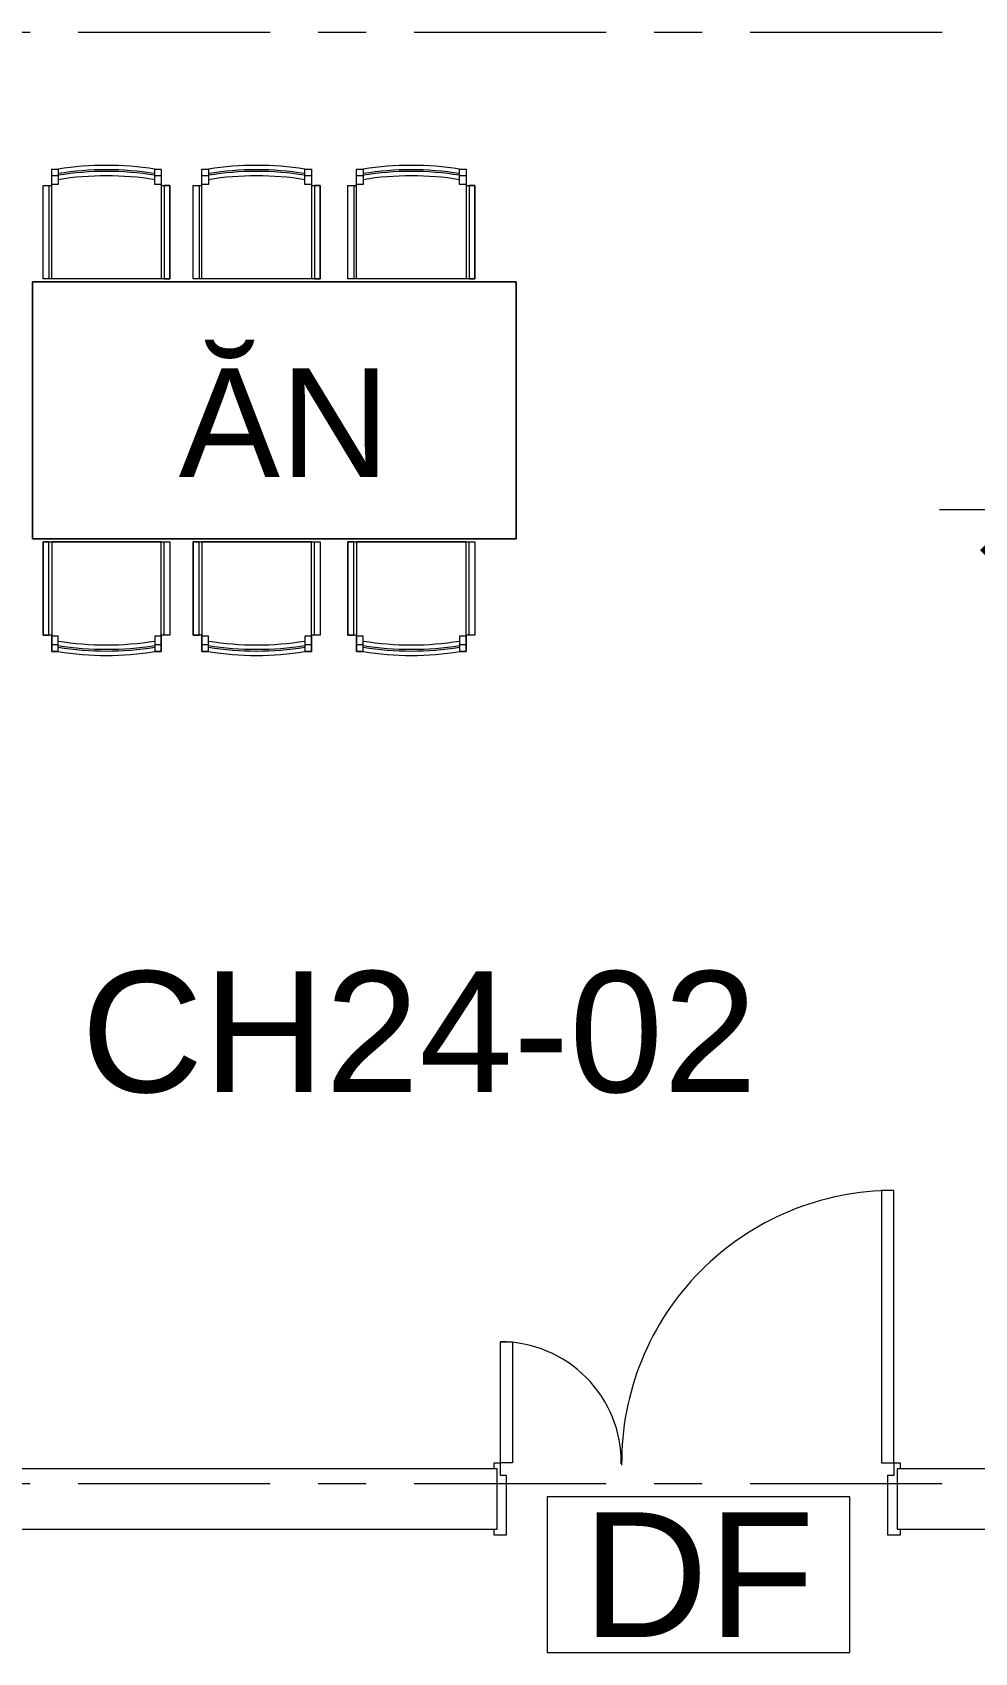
# Model space of a CAD drawing. Header units: millimetres. Extents: x -20144 to 126922, y -42414 to 48263.
# Drawn here: x 20100 to 23217, y 32392 to 37750 of the extents above; entities that cross this region are included whole.
import ezdxf
from ezdxf.enums import TextEntityAlignment as Align

# ---------------------------------------------------------------- set-up
doc = ezdxf.new("R2010")
doc.units = ezdxf.units.MM
doc.linetypes.add('Grid Line', pattern=[22.225, 12.7, -3.175, 3.175, -3.175])
for name, color, linetype, lineweight in [('CHU', 181, 'Continuous', 5), ('CUA', 31, 'Continuous', 9), ('DIM', 1, 'Continuous', 5), ('NET-CAT', 3, 'Continuous', 15), ('THIET BI', 44, 'Continuous', 5), ('TRUC', 225, 'Continuous', 5), ('Y-GHI CHU PCCC$0$Z-CT1-GHI CHU TT$0$KI-HIEU', 6, 'Continuous', 13)]:
    doc.layers.add(name, color=color, linetype=linetype, lineweight=lineweight)
doc.styles.add('Arial_2', font='arial.ttf', dxfattribs={"height": 360})
doc.styles.add('Arial_3', font='arial.ttf', dxfattribs={"height": 400})
doc.styles.add('TA1', font='arial.ttf')
doc.styles.add('Y-GHI CHU PCCC$0$Arial', font='arial.ttf')
doc.dimstyles.new('D_200_KTx2', dxfattribs={"dimtxt": 400, "dimasz": 300, "dimexe": 300, "dimexo": 300, "dimgap": 160, "dimtad": 1, "dimdec": 0, "dimzin": 9, "dimtxsty": 'TA1', "dimblk": 'ARCHTICK', "dimcen": 1, "dimdle": 300, "dimclrd": 256, "dimclre": 256, "dimclrt": 7, "dimadec": 0, "dimazin": 0, "dimtfac": 1, "dimtdec": 0, "dimtix": 1, "dimtmove": 1, "dimatfit": 3, "dimldrblk": 'ARCHTICK', "dimfxl": 0, "dimtolj": 1, "dimtzin": 0, "dimlwd": -1, "dimlwe": -1, "dimarcsym": 0})

# ---------------------------------------------------------------- blocks, each defined once
blk = doc.blocks.new('CUA VAO CAN HO_0001 - Type 1-1424866-MẶT BẰNG TẦNG 24')
at = {"layer": 'CUA', "lineweight": 5}
for p, q in [((-570, 97.7), (-570, 117.7)), ((-570, 117.7), (-530, 117.7)), ((-530, 117.7), (-530, -81.3)), ((733, 117.7), (773, 117.7)), ((733, -81.3), (733, 117.7)), ((773, 117.7), (773, 97.7)), ((-560, 97.7), (-570, 97.7)), ((-560, -102.3), (-560, 97.7)), ((763, 97.7), (763, -102.3)), ((773, 97.7), (763, 97.7)), ((-570, -102.3), (-560, -102.3)), ((-570, -122.3), (-570, -102.3)), ((-550, -81.3), (-550, -122.3)), ((-530, -81.3), (-550, -81.3)), ((753, -81.3), (733, -81.3)), ((753, -122.3), (753, -81.3)), ((763, -102.3), (773, -102.3)), ((773, -102.3), (773, -122.3)), ((-550, -122.3), (-570, -122.3)), ((773, -122.3), (753, -122.3))]:
    blk.add_line(p, q, dxfattribs=at)
at = {"layer": 'CUA'}
for p, q in [((-509, -122.3), (-549, -122.3)), ((-549, -122.3), (-549, -1022.3)), ((-509, -1022.3), (-509, -122.3)), ((712, -122.3), (752, -122.3)), ((712, -522.3), (712, -122.3)), ((752, -122.3), (752, -522.3)), ((752, -522.3), (712, -522.3)), ((-549, -1022.3), (-509, -1022.3))]:
    blk.add_line(p, q, dxfattribs=at)
at = {"layer": 'CUA', "lineweight": 5}
for centre, radius, start, end in [((-549, -122.3), 900, 270, 0.5), ((752, -122.3), 400, 179.5, 270)]:
    blk.add_arc(centre, radius, start, end, dxfattribs=at)
blk = doc.blocks.new('X-BAN AN 4 GHE - X-BAN AN 4 GHE 2-V24-MẶT BẰNG TẦNG 24')
at = {"layer": 'THIET BI'}
for p, q in [((165.2, 1222.7), (187, 1222.7)), ((165.2, 1168.5), (165.2, 1222.7)), ((165.2, 1222.7), (165.2, 860)), ((187, 1222.7), (165.2, 1222.7)), ((165.2, 1200.9), (187, 1200.9)), ((187, 1187.9), (187, 1222.7)), ((187, 1171.9), (187, 1187.9)), ((506.1, 1222.7), (527.9, 1222.7)), ((506.1, 1222.7), (506.1, 1187.9)), ((527.9, 1222.7), (506.1, 1222.7)), ((506.1, 1200.9), (527.9, 1200.9)), ((506.1, 1187.9), (506.1, 1171.9)), ((527.9, 1222.7), (527.9, 1168.5)), ((527.9, 860), (527.9, 1222.7)), ((676.8, 1222.7), (698.6, 1222.7)), ((676.8, 1168.5), (676.8, 1222.7)), ((676.8, 1222.7), (676.8, 860)), ((698.6, 1222.7), (676.8, 1222.7)), ((676.8, 1200.9), (698.6, 1200.9)), ((698.6, 1187.9), (698.6, 1222.7)), ((698.6, 1171.9), (698.6, 1187.9)), ((1017.7, 1222.7), (1039.5, 1222.7)), ((1017.7, 1222.7), (1017.7, 1187.9)), ((1039.5, 1222.7), (1017.7, 1222.7)), ((1017.7, 1200.9), (1039.5, 1200.9)), ((1017.7, 1187.9), (1017.7, 1171.9)), ((1039.5, 1222.7), (1039.5, 1168.5)), ((1039.5, 860), (1039.5, 1222.7)), ((1173.7, 1222.7), (1195.4, 1222.7)), ((1173.7, 1168.5), (1173.7, 1222.7)), ((1173.7, 1222.7), (1173.7, 860)), ((1195.4, 1222.7), (1173.7, 1222.7)), ((1173.7, 1200.9), (1195.4, 1200.9)), ((1195.4, 1187.9), (1195.4, 1222.7)), ((1195.4, 1171.9), (1195.4, 1187.9)), ((1514.6, 1222.7), (1536.3, 1222.7)), ((1514.6, 1222.7), (1514.6, 1187.9)), ((1536.3, 1222.7), (1514.6, 1222.7)), ((1514.6, 1200.9), (1536.3, 1200.9)), ((1514.6, 1187.9), (1514.6, 1171.9)), ((1536.3, 1222.7), (1536.3, 1168.5)), ((1536.3, 860), (1536.3, 1222.7)), ((136.9, 1168.5), (165.2, 1168.5)), ((136.9, 860), (136.9, 1168.5)), ((136.9, 1168.5), (155.8, 1168.5)), ((136.9, 860), (136.9, 1168.5)), ((155.8, 1168.5), (155.8, 860)), ((165.2, 1171.9), (187, 1171.9)), ((506.1, 1171.9), (527.9, 1171.9)), ((527.9, 1168.5), (556.2, 1168.5)), ((537.3, 1168.5), (537.3, 860)), ((556.2, 1168.5), (537.3, 1168.5)), ((556.2, 1168.5), (556.2, 860)), ((556.2, 860), (556.2, 1168.5)), ((648.5, 860), (648.5, 1168.5)), ((648.5, 1168.5), (676.8, 1168.5)), ((648.5, 1168.5), (667.4, 1168.5)), ((648.5, 860), (648.5, 1168.5)), ((667.4, 1168.5), (667.4, 860)), ((676.8, 1171.9), (698.6, 1171.9)), ((1017.7, 1171.9), (1039.5, 1171.9)), ((1039.5, 1168.5), (1067.8, 1168.5)), ((1048.9, 1168.5), (1048.9, 860)), ((1067.8, 1168.5), (1048.9, 1168.5)), ((1067.8, 1168.5), (1067.8, 860)), ((1067.8, 860), (1067.8, 1168.5)), ((1145.3, 860), (1145.3, 1168.5)), ((1145.3, 1168.5), (1173.7, 1168.5)), ((1145.3, 1168.5), (1164.2, 1168.5)), ((1145.3, 860), (1145.3, 1168.5)), ((1164.2, 1168.5), (1164.2, 860)), ((1173.7, 1171.9), (1195.4, 1171.9)), ((1514.6, 1171.9), (1536.3, 1171.9)), ((1536.3, 1168.5), (1564.7, 1168.5)), ((1545.8, 1168.5), (1545.8, 860)), ((1564.7, 1168.5), (1545.8, 1168.5)), ((1564.7, 1168.5), (1564.7, 860)), ((1564.7, 860), (1564.7, 1168.5)), ((556.2, 860), (136.9, 860)), ((155.8, 860), (136.9, 860)), ((165.2, 860), (527.9, 860)), ((537.3, 860), (556.2, 860)), ((1067.8, 860), (648.5, 860)), ((667.4, 860), (648.5, 860)), ((676.8, 860), (1039.5, 860)), ((1048.9, 860), (1067.8, 860)), ((1564.7, 860), (1145.3, 860)), ((1164.2, 860), (1145.3, 860)), ((1173.7, 860), (1536.3, 860)), ((1545.8, 860), (1564.7, 860)), ((0, 850), (1600, 850)), ((0, 0), (0, 850)), ((1600, 850), (0, 850)), ((0, 850), (0, 0)), ((1600, 850), (1600, 0)), ((1600, 0), (1600, 850)), ((1600, 0), (0, 0)), ((0, 0), (1600, 0)), ((136.9, -10), (556.2, -10)), ((136.9, -318.5), (136.9, -10)), ((155.8, -10), (136.9, -10)), ((136.9, -10), (136.9, -318.5)), ((155.8, -318.5), (155.8, -10)), ((165.2, -10), (527.9, -10)), ((165.2, -372.7), (165.2, -10)), ((527.9, -10), (527.9, -372.7)), ((537.3, -10), (556.2, -10)), ((537.3, -318.5), (537.3, -10)), ((556.2, -10), (556.2, -318.5)), ((556.2, -10), (556.2, -318.5)), ((648.5, -10), (1067.8, -10)), ((648.5, -318.5), (648.5, -10)), ((667.4, -10), (648.5, -10)), ((648.5, -10), (648.5, -318.5)), ((667.4, -318.5), (667.4, -10)), ((676.8, -10), (1039.5, -10)), ((676.8, -372.7), (676.8, -10)), ((1039.5, -10), (1039.5, -372.7)), ((1048.9, -10), (1067.8, -10)), ((1048.9, -318.5), (1048.9, -10)), ((1067.8, -10), (1067.8, -318.5)), ((1067.8, -10), (1067.8, -318.5)), ((1145.3, -10), (1564.7, -10)), ((1145.3, -318.5), (1145.3, -10)), ((1145.3, -10), (1145.3, -318.5)), ((1164.2, -10), (1145.3, -10)), ((1164.2, -318.5), (1164.2, -10)), ((1173.7, -10), (1536.3, -10)), ((1173.7, -372.7), (1173.7, -10)), ((1536.3, -10), (1536.3, -372.7)), ((1545.8, -10), (1564.7, -10)), ((1545.8, -318.5), (1545.8, -10)), ((1564.7, -10), (1564.7, -318.5)), ((1564.7, -10), (1564.7, -318.5)), ((165.2, -318.5), (136.9, -318.5)), ((136.9, -318.5), (155.8, -318.5)), ((165.2, -372.7), (165.2, -318.5)), ((527.9, -318.5), (527.9, -372.7)), ((556.2, -318.5), (527.9, -318.5)), ((556.2, -318.5), (537.3, -318.5)), ((676.8, -318.5), (648.5, -318.5)), ((648.5, -318.5), (667.4, -318.5)), ((676.8, -372.7), (676.8, -318.5)), ((1039.5, -318.5), (1039.5, -372.7)), ((1067.8, -318.5), (1039.5, -318.5)), ((1067.8, -318.5), (1048.9, -318.5)), ((1173.7, -318.5), (1145.3, -318.5)), ((1145.3, -318.5), (1164.2, -318.5)), ((1173.7, -372.7), (1173.7, -318.5)), ((1536.3, -318.5), (1536.3, -372.7)), ((1564.7, -318.5), (1536.3, -318.5)), ((1564.7, -318.5), (1545.8, -318.5)), ((165.2, -321.9), (187, -321.9)), ((165.2, -350.9), (187, -350.9)), ((187, -372.7), (165.2, -372.7)), ((187, -372.7), (165.2, -372.7)), ((187, -321.9), (187, -337.9)), ((187, -337.9), (187, -372.7)), ((506.1, -321.9), (527.9, -321.9)), ((506.1, -337.9), (506.1, -321.9)), ((506.1, -372.7), (506.1, -337.9)), ((506.1, -350.9), (527.9, -350.9)), ((527.9, -372.7), (506.1, -372.7)), ((527.9, -372.7), (506.1, -372.7)), ((676.8, -321.9), (698.6, -321.9)), ((676.8, -350.9), (698.6, -350.9)), ((698.6, -372.7), (676.8, -372.7)), ((698.6, -372.7), (676.8, -372.7)), ((698.6, -321.9), (698.6, -337.9)), ((698.6, -337.9), (698.6, -372.7)), ((1017.7, -321.9), (1039.5, -321.9)), ((1017.7, -337.9), (1017.7, -321.9)), ((1017.7, -372.7), (1017.7, -337.9)), ((1017.7, -350.9), (1039.5, -350.9)), ((1039.5, -372.7), (1017.7, -372.7)), ((1039.5, -372.7), (1017.7, -372.7)), ((1173.7, -321.9), (1195.4, -321.9)), ((1173.7, -350.9), (1195.4, -350.9)), ((1195.4, -372.7), (1173.7, -372.7)), ((1195.4, -372.7), (1173.7, -372.7)), ((1195.4, -321.9), (1195.4, -337.9)), ((1195.4, -337.9), (1195.4, -372.7)), ((1514.6, -321.9), (1536.3, -321.9)), ((1514.6, -337.9), (1514.6, -321.9)), ((1514.6, -372.7), (1514.6, -337.9)), ((1514.6, -350.9), (1536.3, -350.9)), ((1536.3, -372.7), (1514.6, -372.7)), ((1536.3, -372.7), (1514.6, -372.7))]:
    blk.add_line(p, q, dxfattribs=at)
for centre, radius, start, end in [((346.5, 221.9), 1013.4, 80.9407, 99.0593), ((346.5, 221.9), 1013.4, 80.9407, 99.0593), ((858.1, 221.9), 1013.4, 80.9407, 99.0593), ((858.1, 221.9), 1013.4, 80.9407, 99.0593), ((1355, 221.9), 1013.4, 80.9407, 99.0593), ((1355, 221.9), 1013.4, 80.9407, 99.0593), ((346.5, 221.9), 998.9, 80.808, 99.192), ((346.5, 201.8), 1013.4, 80.9407, 99.0593), ((346.5, 201.8), 998.9, 80.808, 99.192), ((858.1, 221.9), 998.9, 80.808, 99.192), ((858.1, 201.8), 1013.4, 80.9407, 99.0593), ((858.1, 201.8), 998.9, 80.808, 99.192), ((1355, 221.9), 998.9, 80.808, 99.192), ((1355, 201.8), 1013.4, 80.9407, 99.0593), ((1355, 201.8), 998.9, 80.808, 99.192), ((346.5, 648.2), 998.9, 260.808, 279.192), ((346.5, 648.2), 1013.4, 260.9407, 279.0593), ((346.5, 628.1), 998.9, 260.808, 279.192), ((346.5, 628.1), 1013.4, 260.9407, 279.0593), ((346.5, 628.1), 1013.4, 260.9407, 279.0593), ((858.1, 648.2), 998.9, 260.808, 279.192), ((858.1, 648.2), 1013.4, 260.9407, 279.0593), ((858.1, 628.1), 998.9, 260.808, 279.192), ((858.1, 628.1), 1013.4, 260.9407, 279.0593), ((858.1, 628.1), 1013.4, 260.9407, 279.0593), ((1355, 648.2), 998.9, 260.808, 279.192), ((1355, 648.2), 1013.4, 260.9407, 279.0593), ((1355, 628.1), 998.9, 260.808, 279.192), ((1355, 628.1), 1013.4, 260.9407, 279.0593), ((1355, 628.1), 1013.4, 260.9407, 279.0593)]:
    blk.add_arc(centre, radius, start, end, dxfattribs=at)
blk = doc.blocks.new('_ARCHTICK')
at = {"color": 0, "linetype": 'ByBlock', "const_width": 0.15}
blk.add_lwpolyline([(-0.5, -0.5), (0.5, 0.5)], dxfattribs=at)
blk = doc.blocks.new('*D251')
at = {"layer": 'Defpoints', "color": 0, "transparency": 16777216}
for p in [(26750.5, 36491.1), (23400.5, 36209.2), (26750.5, 36172.1)]:
    blk.add_point(p, dxfattribs=at)
at = {"layer": 'DIM', "transparency": 16777216}
for p, q in [((23100.5, 36172.1), (27050.5, 36172.1)), ((26750.5, 36191.1), (26750.5, 35872.1)), ((23400.5, 35909.2), (23400.5, 35872.1))]:
    blk.add_line(p, q, dxfattribs=at)
at = {"layer": 'DIM', "transparency": 16777216, "xscale": 300, "yscale": 300, "zscale": 300, "rotation": 180}
blk.add_blockref('_ARCHTICK', (23400.5, 36172.1), dxfattribs=at)
at = {"layer": 'DIM', "transparency": 16777216, "xscale": 300, "yscale": 300, "zscale": 300}
blk.add_blockref('_ARCHTICK', (26750.5, 36172.1), dxfattribs=at)
at = {"layer": 'DIM', "color": 7, "transparency": 16777216, "insert": (25075.5, 36536.5), "char_height": 400, "attachment_point": 5, "style": 'TA1'}
blk.add_mtext('\\A1;3350', dxfattribs=at)
blk = doc.blocks.new('Y-GHI CHU PCCC$0$A$C67775D76')
at = {"color": 8, "ltscale": 30}
blk.add_lwpolyline([(-266.7, -137.5), (266.7, -137.5), (266.7, 137.5), (-266.7, 137.5)], close=True, dxfattribs=at)
at = {"color": 8, "style": 'Y-GHI CHU PCCC$0$Arial'}
blk.add_text('DF', height=220, dxfattribs=at).set_placement((0, 0), align=Align.MIDDLE_CENTER)

msp = doc.modelspace()

# ---------------------------------------------------------------- linework, layer by layer
at = {"layer": 'NET-CAT'}
for p, q in [((21637.5, 32999.9), (18700.4, 32999.9)), ((21637.5, 32799.9), (21637.5, 32999.9)), ((23300.4, 32999.9), (22960.5, 32999.9)), ((22960.5, 32999.9), (22960.5, 32799.9)), ((17050.5, 32800), (21637.5, 32799.9)), ((22960.5, 32799.9), (23400.4, 32799.9))]:
    msp.add_line(p, q, dxfattribs=at)
at = {"layer": 'TRUC', "linetype": 'Grid Line', "ltscale": 50}
for p, q in [((42000.5, 37749.9), (-12092.4, 37749.9)), ((42000.5, 32949.9), (-12092.4, 32949.9))]:
    msp.add_line(p, q, dxfattribs=at)

# ---------------------------------------------------------------- block references
at = {"layer": 'CUA', "rotation": 180}
msp.add_blockref('CUA VAO CAN HO_0001 - Type 1-1424866-MẶT BẰNG TẦNG 24', (22400.4, 32897.7), dxfattribs=at)
at = {"layer": 'THIET BI', "rotation": 180}
msp.add_blockref('X-BAN AN 4 GHE - X-BAN AN 4 GHE 2-V24-MẶT BẰNG TẦNG 24', (21700.5, 36925), dxfattribs=at)
at = {"layer": 'Y-GHI CHU PCCC$0$Z-CT1-GHI CHU TT$0$KI-HIEU', "color": 8, "xscale": 1.875, "yscale": 1.875, "zscale": 1.875}
msp.add_blockref('Y-GHI CHU PCCC$0$A$C67775D76', (22303.6, 32649.7), dxfattribs=at)

# ---------------------------------------------------------------- texts
at = {"layer": 'CHU', "color": 7, "attachment_point": 3, "line_spacing_factor": 0.936439}
for s, insert, char_height, width, style in [('\\pt2540.0016,5079.9996,7620.0012,10159.9992,12700.0008,15239.9988,17780.0004,20319.9984,22860,25400.0016,27939.9996,30480.0012,33019.9992,35560.0008,38099.9988,40640.0004,43179.9984,45720,48260.0016,50799.9996,53340.0012,55879.9992,58420.0008,60959.9988,63500.0004,66039.9984,68580,71120.0016,73659.9996,76200.0012,78739.9992,81280.0008;ĂN', (21282.7, 36639.2), 360, 694.88, 'Arial_2'), ('\\pt2540,5080,7620,10160,12700,15240,17780,20320,22860,25400,27940,30480,33020,35560,38100,40640,43180,45720,48260,50800,53340,55880,58420,60960,63500,66040,68580,71120,73660,76200,78740,81280;CH24-02', (22497.7, 34645.3), 400, 2298.76, 'Arial_3')]:
    msp.add_mtext(s, dxfattribs=dict(at, insert=insert, char_height=char_height, width=width, style=style))

# ---------------------------------------------------------------- dimensions: what is measured, and where the dimension line sits
at = {"layer": 'DIM'}
dim = msp.add_linear_dim(base=(26750.5, 36172.1), p1=(23400.5, 36209.2), p2=(26750.5, 36491.1), angle=180, dimstyle='D_200_KTx2', dxfattribs=at)
dim.commit()
dim.dimension.update_dxf_attribs({"geometry": '*D251', "text_midpoint": (25075.5, 36536.5)})

doc.saveas('drawing.dxf')
